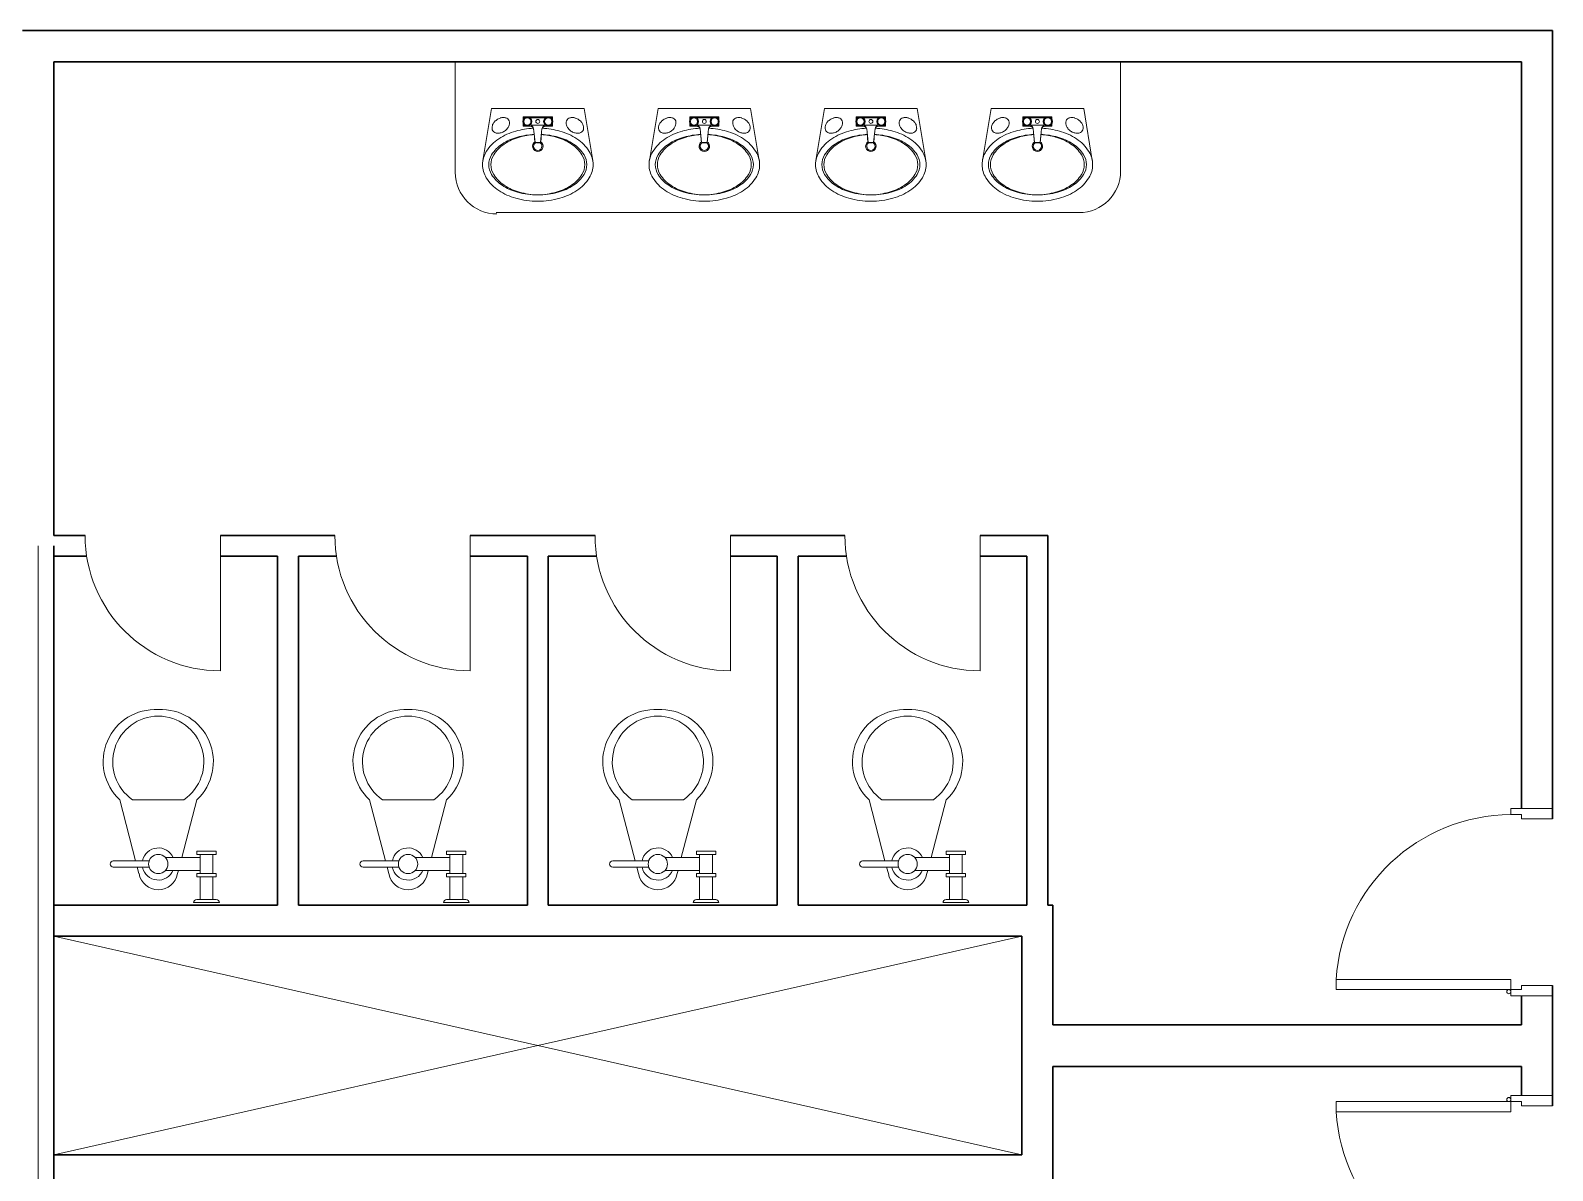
# Model space of a CAD drawing. Extents: x -3767 to 3861, y 250 to 646.
# Drawn here: x 103.76 to 111.08, y 381.6 to 387.07 of the extents above; entities that cross this region are included whole.
import ezdxf

# ---------------------------------------------------------------- set-up
doc = ezdxf.new("R2010")
doc.units = 0
doc.header["$LTSCALE"] = 0.15
doc.layers.add('0 sockets', color=252, linetype='Continuous')
for name, color, linetype, lineweight in [('anal', 252, 'Continuous', 20), ('DOOR', 252, 'Continuous', 20), ('FIXT', 252, 'Continuous', 9), ('wall', 252, 'Continuous', 30), ('WC', 252, 'Continuous', 9)]:
    doc.layers.add(name, color=color, linetype=linetype, lineweight=lineweight)

# ---------------------------------------------------------------- blocks, each defined once
blk = doc.blocks.new('ARCH')
at = {"layer": 'anal'}
for p, q in [((105.8036, 386.3938), (105.8036, 386.925)), ((109, 386.925), (109, 386.4)), ((108.8, 386.2), (106, 386.2)), ((103.8, 384.6), (103.8, 379.8)), ((103.8, 379.8), (103.8, 384.6)), ((103.875, 382.725), (108.525, 381.675)), ((108.525, 382.725), (103.875, 381.675))]:
    blk.add_line(p, q, dxfattribs=at)
for centre, start, end in [((106.0036, 386.3938), 180, 270), ((108.8, 386.4), 270, 0)]:
    blk.add_arc(centre, 0.2, start, end, dxfattribs=at)
at = {"layer": 'DOOR'}
for p, q in [((104.675, 384.65), (104.675, 384)), ((105.875, 384.65), (105.875, 384)), ((107.125, 384.65), (107.125, 384)), ((108.325, 384.65), (108.325, 384))]:
    blk.add_line(p, q, dxfattribs=at)
for points in [[(110.875, 383.3092), (110.875, 383.3392), (111.075, 383.3392), (111.075, 383.2892), (110.925, 383.2892), (110.925, 383.3092)], [(110.875, 382.4692), (110.035, 382.4692), (110.035, 382.5175), (110.875, 382.5175)], [(110.875, 382.4692), (110.875, 382.4392), (111.075, 382.4392), (111.075, 382.4892), (110.925, 382.4892), (110.925, 382.4692)], [(110.875, 381.9308), (110.875, 381.9608), (111.075, 381.9608), (111.075, 381.9108), (110.925, 381.9108), (110.925, 381.9308)], [(110.875, 381.9308), (110.035, 381.9308), (110.035, 381.8825), (110.875, 381.8825)]]:
    blk.add_lwpolyline(points, close=True, dxfattribs=at)
for centre in [(110.865, 382.4592), (110.865, 381.9408)]:
    blk.add_circle(centre, 0.01, dxfattribs=at)
for centre, radius, start, end in [((104.675, 384.65), 0.65, 180, 270), ((105.875, 384.65), 0.65, 180, 270), ((107.125, 384.65), 0.65, 180, 270), ((108.325, 384.65), 0.65, 180, 270), ((110.8783, 382.4643), 0.8449, 90.22177, 176.38894), ((110.8783, 381.9357), 0.8449, 183.61106, 269.77823)]:
    blk.add_arc(centre, radius, start, end, dxfattribs=at)
at = {"layer": 'FIXT'}
for p, q in [((105.9775, 386.7), (105.9361, 386.4499)), ((106.4225, 386.7), (105.9775, 386.7)), ((106.4639, 386.4499), (106.4225, 386.7)), ((106.7775, 386.7), (106.7361, 386.4499)), ((107.2225, 386.7), (106.7775, 386.7)), ((107.2639, 386.4499), (107.2225, 386.7)), ((107.5775, 386.7), (107.5361, 386.4499)), ((108.0225, 386.7), (107.5775, 386.7)), ((108.0639, 386.4499), (108.0225, 386.7)), ((108.3775, 386.7), (108.3361, 386.4499)), ((108.8225, 386.7), (108.3775, 386.7)), ((108.8639, 386.4499), (108.8225, 386.7)), ((106.27, 386.6605), (106.13, 386.6605)), ((106.13, 386.6472), (106.13, 386.6605)), ((106.131, 386.656), (106.13, 386.6605)), ((106.13, 386.6155), (106.13, 386.6288)), ((106.131, 386.62), (106.13, 386.6155)), ((106.13, 386.6155), (106.1609, 386.6155)), ((106.131, 386.6491), (106.131, 386.656)), ((106.131, 386.656), (106.1374, 386.656)), ((106.131, 386.62), (106.131, 386.6269)), ((106.131, 386.62), (106.1374, 386.62)), ((106.2374, 386.656), (106.1626, 386.656)), ((106.2374, 386.62), (106.1626, 386.62)), ((106.27, 386.6155), (106.2391, 386.6155)), ((106.269, 386.656), (106.2626, 386.656)), ((106.269, 386.62), (106.2626, 386.62)), ((106.269, 386.656), (106.27, 386.6605)), ((106.269, 386.6491), (106.269, 386.656)), ((106.269, 386.62), (106.269, 386.6269)), ((106.269, 386.62), (106.27, 386.6155)), ((106.27, 386.6472), (106.27, 386.6605)), ((106.27, 386.6155), (106.27, 386.6288)), ((107.07, 386.6605), (106.93, 386.6605)), ((106.93, 386.6472), (106.93, 386.6605)), ((106.931, 386.656), (106.93, 386.6605)), ((106.93, 386.6155), (106.93, 386.6288)), ((106.931, 386.62), (106.93, 386.6155)), ((106.93, 386.6155), (106.9609, 386.6155)), ((106.931, 386.6491), (106.931, 386.656)), ((106.931, 386.656), (106.9374, 386.656)), ((106.931, 386.62), (106.931, 386.6269)), ((106.931, 386.62), (106.9374, 386.62)), ((107.0374, 386.656), (106.9626, 386.656)), ((107.0374, 386.62), (106.9626, 386.62)), ((107.07, 386.6155), (107.0391, 386.6155)), ((107.069, 386.656), (107.0626, 386.656)), ((107.069, 386.62), (107.0626, 386.62)), ((107.069, 386.656), (107.07, 386.6605)), ((107.069, 386.6491), (107.069, 386.656)), ((107.069, 386.62), (107.069, 386.6269)), ((107.069, 386.62), (107.07, 386.6155)), ((107.07, 386.6472), (107.07, 386.6605)), ((107.07, 386.6155), (107.07, 386.6288)), ((107.87, 386.6605), (107.73, 386.6605)), ((107.73, 386.6472), (107.73, 386.6605)), ((107.731, 386.656), (107.73, 386.6605)), ((107.73, 386.6155), (107.73, 386.6288)), ((107.731, 386.62), (107.73, 386.6155)), ((107.73, 386.6155), (107.7609, 386.6155)), ((107.731, 386.6491), (107.731, 386.656)), ((107.731, 386.656), (107.7374, 386.656)), ((107.731, 386.62), (107.731, 386.6269)), ((107.731, 386.62), (107.7374, 386.62)), ((107.8374, 386.656), (107.7626, 386.656)), ((107.8374, 386.62), (107.7626, 386.62)), ((107.87, 386.6155), (107.8391, 386.6155)), ((107.869, 386.656), (107.8626, 386.656)), ((107.869, 386.62), (107.8626, 386.62)), ((107.869, 386.656), (107.87, 386.6605)), ((107.869, 386.6491), (107.869, 386.656)), ((107.869, 386.62), (107.869, 386.6269)), ((107.869, 386.62), (107.87, 386.6155)), ((107.87, 386.6472), (107.87, 386.6605)), ((107.87, 386.6155), (107.87, 386.6288)), ((108.67, 386.6605), (108.53, 386.6605)), ((108.53, 386.6472), (108.53, 386.6605)), ((108.531, 386.656), (108.53, 386.6605)), ((108.53, 386.6155), (108.53, 386.6288)), ((108.531, 386.62), (108.53, 386.6155)), ((108.53, 386.6155), (108.5609, 386.6155)), ((108.531, 386.6491), (108.531, 386.656)), ((108.531, 386.656), (108.5374, 386.656)), ((108.531, 386.62), (108.531, 386.6269)), ((108.531, 386.62), (108.5374, 386.62)), ((108.6374, 386.656), (108.5626, 386.656)), ((108.6374, 386.62), (108.5626, 386.62)), ((108.67, 386.6155), (108.6391, 386.6155)), ((108.669, 386.656), (108.6626, 386.656)), ((108.669, 386.62), (108.6626, 386.62)), ((108.669, 386.656), (108.67, 386.6605)), ((108.669, 386.6491), (108.669, 386.656)), ((108.669, 386.62), (108.669, 386.6269)), ((108.669, 386.62), (108.67, 386.6155)), ((108.67, 386.6472), (108.67, 386.6605)), ((108.67, 386.6155), (108.67, 386.6288)), ((106.1868, 386.5379), (106.18, 386.6021)), ((106.186, 386.5365), (106.1819, 386.584)), ((106.2133, 386.5379), (106.22, 386.6021)), ((106.214, 386.5365), (106.2181, 386.584)), ((106.9868, 386.5379), (106.98, 386.6021)), ((106.986, 386.5365), (106.9819, 386.584)), ((107.0133, 386.5379), (107.02, 386.6021)), ((107.014, 386.5365), (107.0181, 386.584)), ((107.7868, 386.5379), (107.78, 386.6021)), ((107.786, 386.5365), (107.7819, 386.584)), ((107.8132, 386.5379), (107.82, 386.6021)), ((107.814, 386.5365), (107.8181, 386.584)), ((108.5867, 386.5379), (108.58, 386.6021)), ((108.586, 386.5365), (108.5819, 386.584)), ((108.6133, 386.5379), (108.62, 386.6021)), ((108.614, 386.5365), (108.6181, 386.584)), ((106.1868, 386.5379), (106.186, 386.5365)), ((106.2133, 386.5379), (106.214, 386.5365)), ((106.9868, 386.5379), (106.986, 386.5365)), ((107.0133, 386.5379), (107.014, 386.5365)), ((107.7868, 386.5379), (107.786, 386.5365)), ((107.8132, 386.5379), (107.814, 386.5365)), ((108.5867, 386.5379), (108.586, 386.5365)), ((108.6133, 386.5379), (108.614, 386.5365))]:
    blk.add_line(p, q, dxfattribs=at)
for centre, radius in [((106.15, 386.638), 0.022), ((106.15, 386.638), 0.0173), ((106.2, 386.638), 0.0095), ((106.25, 386.638), 0.022), ((106.25, 386.638), 0.0173), ((106.95, 386.638), 0.022), ((106.95, 386.638), 0.0173), ((107, 386.638), 0.0095), ((107.05, 386.638), 0.022), ((107.05, 386.638), 0.0173), ((107.75, 386.638), 0.022), ((107.75, 386.638), 0.0173), ((107.8, 386.638), 0.0095), ((107.85, 386.638), 0.022), ((107.85, 386.638), 0.0173), ((108.55, 386.638), 0.022), ((108.55, 386.638), 0.0173), ((108.6, 386.638), 0.0095), ((108.65, 386.638), 0.022), ((108.65, 386.638), 0.0173)]:
    blk.add_circle(centre, radius, dxfattribs=at)
for centre, radius, start, end in [((106.0158, 386.6076), 0.036, 161.68972, 185.92952), ((106.0269, 386.6039), 0.0477, 142.15178, 161.68972), ((106.0392, 386.5944), 0.0632, 125, 142.15178), ((106.0392, 386.5944), 0.0632, 107.84822, 125), ((106.0344, 386.6092), 0.0477, 88.31028, 107.84822), ((106.0347, 386.6209), 0.036, 64.07048, 88.31028), ((106.0401, 386.632), 0.0237, 35, 64.07048), ((106.0168, 386.6344), 0.0477, 322.15178, 341.68972), ((106.0401, 386.632), 0.0237, 5.92952, 35), ((106.0279, 386.6307), 0.036, 341.68972, 5.92952), ((106.1213, 386.638), 0.0115, 315.8561, 44.1439), ((106.15, 386.6667), 0.0115, 225.8561, 314.1439), ((106.15, 386.6093), 0.0115, 45.8561, 134.1439), ((106.1609, 386.5955), 0.02, 15.06132, 90), ((106.1601, 386.6), 0.02, 5.97774, 83.34733), ((106.1787, 386.638), 0.0115, 135.8561, 224.1439), ((106.2391, 386.5955), 0.02, 90, 164.93868), ((106.2399, 386.6), 0.02, 96.65267, 174.02226), ((106.2213, 386.638), 0.0115, 315.8561, 44.1439), ((106.25, 386.6667), 0.0115, 225.8561, 314.1439), ((106.25, 386.6093), 0.0115, 45.8561, 134.1439), ((106.2787, 386.638), 0.0115, 135.8561, 224.1439), ((106.3721, 386.6307), 0.036, 174.07048, 198.31028), ((106.3599, 386.632), 0.0237, 145, 174.07048), ((106.3832, 386.6344), 0.0477, 198.31028, 217.84822), ((106.3599, 386.632), 0.0237, 115.92952, 145), ((106.3653, 386.6209), 0.036, 91.68972, 115.92952), ((106.3656, 386.6092), 0.0477, 72.15178, 91.68972), ((106.3608, 386.5944), 0.0632, 55, 72.15178), ((106.3608, 386.5944), 0.0632, 37.84822, 55), ((106.3731, 386.6039), 0.0477, 18.31028, 37.84822), ((106.3842, 386.6076), 0.036, 354.07048, 18.31028), ((106.8158, 386.6076), 0.036, 161.68972, 185.92952), ((106.8269, 386.6039), 0.0477, 142.15178, 161.68972), ((106.8392, 386.5944), 0.0632, 125, 142.15178), ((106.8392, 386.5944), 0.0632, 107.84822, 125), ((106.8344, 386.6092), 0.0477, 88.31028, 107.84822), ((106.8347, 386.6209), 0.036, 64.07048, 88.31028), ((106.8401, 386.632), 0.0237, 35, 64.07048), ((106.8168, 386.6344), 0.0477, 322.15178, 341.68972), ((106.8401, 386.632), 0.0237, 5.92952, 35), ((106.8279, 386.6307), 0.036, 341.68972, 5.92952), ((106.9213, 386.638), 0.0115, 315.8561, 44.1439), ((106.95, 386.6667), 0.0115, 225.8561, 314.1439), ((106.95, 386.6093), 0.0115, 45.8561, 134.1439), ((106.9609, 386.5955), 0.02, 15.06132, 90), ((106.9601, 386.6), 0.02, 5.97774, 83.34733), ((106.9787, 386.638), 0.0115, 135.8561, 224.1439), ((107.0391, 386.5955), 0.02, 90, 164.93868), ((107.0399, 386.6), 0.02, 96.65267, 174.02226), ((107.0213, 386.638), 0.0115, 315.8561, 44.1439), ((107.05, 386.6667), 0.0115, 225.8561, 314.1439), ((107.05, 386.6093), 0.0115, 45.8561, 134.1439), ((107.0787, 386.638), 0.0115, 135.8561, 224.1439), ((107.1721, 386.6307), 0.036, 174.07048, 198.31028), ((107.1599, 386.632), 0.0237, 145, 174.07048), ((107.1832, 386.6344), 0.0477, 198.31028, 217.84822), ((107.1599, 386.632), 0.0237, 115.92952, 145), ((107.1653, 386.6209), 0.036, 91.68972, 115.92952), ((107.1656, 386.6092), 0.0477, 72.15178, 91.68972), ((107.1608, 386.5944), 0.0632, 55, 72.15178), ((107.1608, 386.5944), 0.0632, 37.84822, 55), ((107.1731, 386.6039), 0.0477, 18.31028, 37.84822), ((107.1842, 386.6076), 0.036, 354.07048, 18.31028), ((107.6158, 386.6076), 0.036, 161.68972, 185.92952), ((107.6269, 386.6039), 0.0477, 142.15178, 161.68972), ((107.6392, 386.5944), 0.0632, 125, 142.15178), ((107.6392, 386.5944), 0.0632, 107.84822, 125), ((107.6344, 386.6092), 0.0477, 88.31028, 107.84822), ((107.6347, 386.6209), 0.036, 64.07048, 88.31028), ((107.6401, 386.632), 0.0237, 35, 64.07048), ((107.6168, 386.6344), 0.0477, 322.15178, 341.68972), ((107.6401, 386.632), 0.0237, 5.92952, 35), ((107.6279, 386.6307), 0.036, 341.68972, 5.92952), ((107.7213, 386.638), 0.0115, 315.8561, 44.1439), ((107.75, 386.6667), 0.0115, 225.8561, 314.1439), ((107.75, 386.6093), 0.0115, 45.8561, 134.1439), ((107.7609, 386.5955), 0.02, 15.06132, 90), ((107.7601, 386.6), 0.02, 5.97774, 83.34733), ((107.7787, 386.638), 0.0115, 135.8561, 224.1439), ((107.8391, 386.5955), 0.02, 90, 164.93868), ((107.8399, 386.6), 0.02, 96.65267, 174.02226), ((107.8213, 386.638), 0.0115, 315.8561, 44.1439), ((107.85, 386.6667), 0.0115, 225.8561, 314.1439), ((107.85, 386.6093), 0.0115, 45.8561, 134.1439), ((107.8787, 386.638), 0.0115, 135.8561, 224.1439), ((107.9721, 386.6307), 0.036, 174.07048, 198.31028), ((107.9599, 386.632), 0.0237, 145, 174.07048), ((107.9832, 386.6344), 0.0477, 198.31028, 217.84822), ((107.9599, 386.632), 0.0237, 115.92952, 145), ((107.9653, 386.6209), 0.036, 91.68972, 115.92952), ((107.9656, 386.6092), 0.0477, 72.15178, 91.68972), ((107.9608, 386.5944), 0.0632, 55, 72.15178), ((107.9608, 386.5944), 0.0632, 37.84822, 55), ((107.9731, 386.6039), 0.0477, 18.31028, 37.84822), ((107.9842, 386.6076), 0.036, 354.07048, 18.31028), ((108.4158, 386.6076), 0.036, 161.68972, 185.92952), ((108.4269, 386.6039), 0.0477, 142.15178, 161.68972), ((108.4392, 386.5944), 0.0632, 125, 142.15178), ((108.4392, 386.5944), 0.0632, 107.84822, 125), ((108.4344, 386.6092), 0.0477, 88.31028, 107.84822), ((108.4347, 386.6209), 0.036, 64.07048, 88.31028), ((108.4401, 386.632), 0.0237, 35, 64.07048), ((108.4168, 386.6344), 0.0477, 322.15178, 341.68972), ((108.4401, 386.632), 0.0237, 5.92952, 35), ((108.4279, 386.6307), 0.036, 341.68972, 5.92952), ((108.5213, 386.638), 0.0115, 315.8561, 44.1439), ((108.55, 386.6667), 0.0115, 225.8561, 314.1439), ((108.55, 386.6093), 0.0115, 45.8561, 134.1439), ((108.5609, 386.5955), 0.02, 15.06132, 90), ((108.5601, 386.6), 0.02, 5.97774, 83.34733), ((108.5787, 386.638), 0.0115, 135.8561, 224.1439), ((108.6391, 386.5955), 0.02, 90, 164.93868), ((108.6399, 386.6), 0.02, 96.65267, 174.02226), ((108.6213, 386.638), 0.0115, 315.8561, 44.1439), ((108.65, 386.6667), 0.0115, 225.8561, 314.1439), ((108.65, 386.6093), 0.0115, 45.8561, 134.1439), ((108.6787, 386.638), 0.0115, 135.8561, 224.1439), ((108.7721, 386.6307), 0.036, 174.07048, 198.31028), ((108.7599, 386.632), 0.0237, 145, 174.07048), ((108.7832, 386.6344), 0.0477, 198.31028, 217.84822), ((108.7599, 386.632), 0.0237, 115.92952, 145), ((108.7653, 386.6209), 0.036, 91.68972, 115.92952), ((108.7656, 386.6092), 0.0477, 72.15178, 91.68972), ((108.7608, 386.5944), 0.0632, 55, 72.15178), ((108.7608, 386.5944), 0.0632, 37.84822, 55), ((108.7731, 386.6039), 0.0477, 18.31028, 37.84822), ((108.7842, 386.6076), 0.036, 354.07048, 18.31028), ((106.1234, 386.3864), 0.2016, 123.46538, 147.92748), ((106.0035, 386.6064), 0.0237, 185.92952, 215), ((106.0035, 386.6064), 0.0237, 215, 244.07048), ((106.0089, 386.6174), 0.036, 244.07048, 268.31028), ((106.0092, 386.6292), 0.0477, 268.31028, 287.84822), ((106.1697, 386.3164), 0.2855, 105.31243, 123.46538), ((106.0045, 386.6439), 0.0632, 287.84822, 305), ((106.1697, 386.3164), 0.2555, 105.31243, 123.46538), ((106.1797, 386.3164), 0.2555, 105.31243, 123.46538), ((106.0045, 386.6439), 0.0632, 305, 322.15178), ((106.2, 386.2057), 0.4003, 93.1171, 105.31243), ((106.2, 386.2057), 0.3703, 92.68673, 105.31243), ((106.21, 386.2057), 0.3703, 94.22904, 105.31243), ((106.2, 386.519), 0.025, 121.88267, 58.11733), ((106.19, 386.2057), 0.3703, 74.68757, 85.77096), ((106.2, 386.2057), 0.3703, 74.68757, 87.31327), ((106.2, 386.2057), 0.4003, 74.68757, 86.8829), ((106.2203, 386.3164), 0.2555, 56.53462, 74.68757), ((106.2303, 386.3164), 0.2555, 56.53462, 74.68757), ((106.2303, 386.3164), 0.2855, 56.53462, 74.68757), ((106.3955, 386.6439), 0.0632, 217.84822, 235), ((106.3955, 386.6439), 0.0632, 235, 252.15178), ((106.3908, 386.6292), 0.0477, 252.15178, 271.68972), ((106.2766, 386.3864), 0.2016, 32.07252, 56.53462), ((106.3911, 386.6174), 0.036, 271.68972, 295.92952), ((106.3965, 386.6064), 0.0237, 295.92952, 325), ((106.3965, 386.6064), 0.0237, 325, 354.07048), ((106.9234, 386.3864), 0.2016, 123.46538, 147.92748), ((106.8035, 386.6064), 0.0237, 185.92952, 215), ((106.8035, 386.6064), 0.0237, 215, 244.07048), ((106.8089, 386.6174), 0.036, 244.07048, 268.31028), ((106.8092, 386.6292), 0.0477, 268.31028, 287.84822), ((106.9697, 386.3164), 0.2855, 105.31243, 123.46538), ((106.8045, 386.6439), 0.0632, 287.84822, 305), ((106.9697, 386.3164), 0.2555, 105.31243, 123.46538), ((106.9797, 386.3164), 0.2555, 105.31243, 123.46538), ((106.8045, 386.6439), 0.0632, 305, 322.15178), ((107, 386.2057), 0.4003, 93.1171, 105.31243), ((107, 386.2057), 0.3703, 92.68673, 105.31243), ((107.01, 386.2057), 0.3703, 94.22904, 105.31243), ((107, 386.519), 0.025, 121.88267, 58.11733), ((106.99, 386.2057), 0.3703, 74.68757, 85.77096), ((107, 386.2057), 0.3703, 74.68757, 87.31327), ((107, 386.2057), 0.4003, 74.68757, 86.8829), ((107.0203, 386.3164), 0.2555, 56.53462, 74.68757), ((107.0303, 386.3164), 0.2555, 56.53462, 74.68757), ((107.0303, 386.3164), 0.2855, 56.53462, 74.68757), ((107.1955, 386.6439), 0.0632, 217.84822, 235), ((107.1955, 386.6439), 0.0632, 235, 252.15178), ((107.1908, 386.6292), 0.0477, 252.15178, 271.68972), ((107.0766, 386.3864), 0.2016, 32.07252, 56.53462), ((107.1911, 386.6174), 0.036, 271.68972, 295.92952), ((107.1965, 386.6064), 0.0237, 295.92952, 325), ((107.1965, 386.6064), 0.0237, 325, 354.07048), ((107.7234, 386.3864), 0.2016, 123.46538, 147.92748), ((107.6035, 386.6064), 0.0237, 185.92952, 215), ((107.6035, 386.6064), 0.0237, 215, 244.07048), ((107.6089, 386.6174), 0.036, 244.07048, 268.31028), ((107.6092, 386.6292), 0.0477, 268.31028, 287.84822), ((107.7697, 386.3164), 0.2855, 105.31243, 123.46538), ((107.6045, 386.6439), 0.0632, 287.84822, 305), ((107.7697, 386.3164), 0.2555, 105.31243, 123.46538), ((107.7797, 386.3164), 0.2555, 105.31243, 123.46538), ((107.6045, 386.6439), 0.0632, 305, 322.15178), ((107.8, 386.2057), 0.4003, 93.1171, 105.31243), ((107.8, 386.2057), 0.3703, 92.68673, 105.31243), ((107.81, 386.2057), 0.3703, 94.22904, 105.31243), ((107.8, 386.519), 0.025, 121.88267, 58.11733), ((107.79, 386.2057), 0.3703, 74.68757, 85.77096), ((107.8, 386.2057), 0.3703, 74.68757, 87.31327), ((107.8, 386.2057), 0.4003, 74.68757, 86.8829), ((107.8203, 386.3164), 0.2555, 56.53462, 74.68757), ((107.8303, 386.3164), 0.2555, 56.53462, 74.68757), ((107.8303, 386.3164), 0.2855, 56.53462, 74.68757), ((107.9955, 386.6439), 0.0632, 217.84822, 235), ((107.9955, 386.6439), 0.0632, 235, 252.15178), ((107.9908, 386.6292), 0.0477, 252.15178, 271.68972), ((107.8766, 386.3864), 0.2016, 32.07252, 56.53462), ((107.9911, 386.6174), 0.036, 271.68972, 295.92952), ((107.9965, 386.6064), 0.0237, 295.92952, 325), ((107.9965, 386.6064), 0.0237, 325, 354.07048), ((108.5234, 386.3864), 0.2016, 123.46538, 147.92748), ((108.4035, 386.6064), 0.0237, 185.92952, 215), ((108.4035, 386.6064), 0.0237, 215, 244.07048), ((108.4089, 386.6174), 0.036, 244.07048, 268.31028), ((108.4092, 386.6292), 0.0477, 268.31028, 287.84822), ((108.5697, 386.3164), 0.2855, 105.31243, 123.46538), ((108.4045, 386.6439), 0.0632, 287.84822, 305), ((108.5697, 386.3164), 0.2555, 105.31243, 123.46538), ((108.5797, 386.3164), 0.2555, 105.31243, 123.46538), ((108.4045, 386.6439), 0.0632, 305, 322.15178), ((108.6, 386.2057), 0.4003, 93.1171, 105.31243), ((108.6, 386.2057), 0.3703, 92.68673, 105.31243), ((108.61, 386.2057), 0.3703, 94.22904, 105.31243), ((108.6, 386.519), 0.025, 121.88267, 58.11733), ((108.59, 386.2057), 0.3703, 74.68757, 85.77096), ((108.6, 386.2057), 0.3703, 74.68757, 87.31327), ((108.6, 386.2057), 0.4003, 74.68757, 86.8829), ((108.6203, 386.3164), 0.2555, 56.53462, 74.68757), ((108.6303, 386.3164), 0.2555, 56.53462, 74.68757), ((108.6303, 386.3164), 0.2855, 56.53462, 74.68757), ((108.7955, 386.6439), 0.0632, 217.84822, 235), ((108.7955, 386.6439), 0.0632, 235, 252.15178), ((108.7908, 386.6292), 0.0477, 252.15178, 271.68972), ((108.6766, 386.3864), 0.2016, 32.07252, 56.53462), ((108.7911, 386.6174), 0.036, 271.68972, 295.92952), ((108.7965, 386.6064), 0.0237, 295.92952, 325), ((108.7965, 386.6064), 0.0237, 325, 354.07048), ((106.0531, 386.4305), 0.1186, 147.92748, 180), ((106.0531, 386.4305), 0.0886, 147.92748, 180), ((106.0631, 386.4305), 0.0886, 147.92748, 180), ((106.1234, 386.3864), 0.1716, 123.46538, 147.92748), ((106.1334, 386.3864), 0.1716, 123.46538, 147.92748), ((106.2, 386.519), 0.02, 121.49929, 180), ((106.2, 386.519), 0.02, 180, 0), ((106.2, 386.6345), 0.099, 261.872, 278.128), ((106.2, 386.6348), 0.0978, 262.2121, 277.7879), ((106.2, 386.519), 0.02, 0, 58.50071), ((106.2666, 386.3864), 0.1716, 32.07252, 56.53462), ((106.2766, 386.3864), 0.1716, 32.07252, 56.53462), ((106.3369, 386.4305), 0.0886, 0, 32.07252), ((106.3469, 386.4305), 0.0886, 0, 32.07252), ((106.3469, 386.4305), 0.1186, 0, 32.07252), ((106.8531, 386.4305), 0.1186, 147.92748, 180), ((106.8531, 386.4305), 0.0886, 147.92748, 180), ((106.8631, 386.4305), 0.0886, 147.92748, 180), ((106.9234, 386.3864), 0.1716, 123.46538, 147.92748), ((106.9334, 386.3864), 0.1716, 123.46538, 147.92748), ((107, 386.519), 0.02, 121.49929, 180), ((107, 386.519), 0.02, 180, 0), ((107, 386.6345), 0.099, 261.872, 278.128), ((107, 386.6348), 0.0978, 262.2121, 277.7879), ((107, 386.519), 0.02, 0, 58.50071), ((107.0666, 386.3864), 0.1716, 32.07252, 56.53462), ((107.0766, 386.3864), 0.1716, 32.07252, 56.53462), ((107.1369, 386.4305), 0.0886, 0, 32.07252), ((107.1469, 386.4305), 0.0886, 0, 32.07252), ((107.1469, 386.4305), 0.1186, 0, 32.07252), ((107.6531, 386.4305), 0.1186, 147.92748, 180), ((107.6531, 386.4305), 0.0886, 147.92748, 180), ((107.6631, 386.4305), 0.0886, 147.92748, 180), ((107.7234, 386.3864), 0.1716, 123.46538, 147.92748), ((107.7334, 386.3864), 0.1716, 123.46538, 147.92748), ((107.8, 386.519), 0.02, 121.49929, 180), ((107.8, 386.519), 0.02, 180, 0), ((107.8, 386.6345), 0.099, 261.872, 278.128), ((107.8, 386.6348), 0.0978, 262.2121, 277.7879), ((107.8, 386.519), 0.02, 0, 58.50071), ((107.8666, 386.3864), 0.1716, 32.07252, 56.53462), ((107.8766, 386.3864), 0.1716, 32.07252, 56.53462), ((107.9369, 386.4305), 0.0886, 0, 32.07252), ((107.9469, 386.4305), 0.0886, 0, 32.07252), ((107.9469, 386.4305), 0.1186, 0, 32.07252), ((108.4531, 386.4305), 0.1186, 147.92748, 180), ((108.4531, 386.4305), 0.0886, 147.92748, 180), ((108.4631, 386.4305), 0.0886, 147.92748, 180), ((108.5234, 386.3864), 0.1716, 123.46538, 147.92748), ((108.5334, 386.3864), 0.1716, 123.46538, 147.92748), ((108.6, 386.519), 0.02, 121.49929, 180), ((108.6, 386.519), 0.02, 180, 0), ((108.6, 386.6345), 0.099, 261.872, 278.128), ((108.6, 386.6348), 0.0978, 262.2121, 277.7879), ((108.6, 386.519), 0.02, 0, 58.50071), ((108.6666, 386.3864), 0.1716, 32.07252, 56.53462), ((108.6766, 386.3864), 0.1716, 32.07252, 56.53462), ((108.7369, 386.4305), 0.0886, 0, 32.07252), ((108.7469, 386.4305), 0.0886, 0, 32.07252), ((108.7469, 386.4305), 0.1186, 0, 32.07252), ((106.0531, 386.4305), 0.1186, 180, 212.07252), ((106.0531, 386.4305), 0.0886, 180, 212.07252), ((106.0631, 386.4305), 0.0886, 180, 212.07252), ((106.3369, 386.4305), 0.0886, 327.92748, 0), ((106.3469, 386.4305), 0.0886, 327.92748, 0), ((106.3469, 386.4305), 0.1186, 327.92748, 0), ((106.8531, 386.4305), 0.1186, 180, 212.07252), ((106.8531, 386.4305), 0.0886, 180, 212.07252), ((106.8631, 386.4305), 0.0886, 180, 212.07252), ((107.1369, 386.4305), 0.0886, 327.92748, 0), ((107.1469, 386.4305), 0.0886, 327.92748, 0), ((107.1469, 386.4305), 0.1186, 327.92748, 0), ((107.6531, 386.4305), 0.1186, 180, 212.07252), ((107.6531, 386.4305), 0.0886, 180, 212.07252), ((107.6631, 386.4305), 0.0886, 180, 212.07252), ((107.9369, 386.4305), 0.0886, 327.92748, 0), ((107.9469, 386.4305), 0.0886, 327.92748, 0), ((107.9469, 386.4305), 0.1186, 327.92748, 0), ((108.4531, 386.4305), 0.1186, 180, 212.07252), ((108.4531, 386.4305), 0.0886, 180, 212.07252), ((108.4631, 386.4305), 0.0886, 180, 212.07252), ((108.7369, 386.4305), 0.0886, 327.92748, 0), ((108.7469, 386.4305), 0.0886, 327.92748, 0), ((108.7469, 386.4305), 0.1186, 327.92748, 0), ((106.1234, 386.4746), 0.2016, 212.07252, 236.53462), ((106.1234, 386.4746), 0.1716, 212.07252, 236.53462), ((106.1334, 386.4746), 0.1716, 212.07252, 236.53462), ((106.1697, 386.5446), 0.2555, 236.53462, 254.68757), ((106.1797, 386.5446), 0.2555, 236.53462, 254.68757), ((106.2203, 386.5446), 0.2555, 285.31243, 303.46538), ((106.2303, 386.5446), 0.2555, 285.31243, 303.46538), ((106.2666, 386.4746), 0.1716, 303.46538, 327.92748), ((106.2766, 386.4746), 0.1716, 303.46538, 327.92748), ((106.2766, 386.4746), 0.2016, 303.46538, 327.92748), ((106.9234, 386.4746), 0.2016, 212.07252, 236.53462), ((106.9234, 386.4746), 0.1716, 212.07252, 236.53462), ((106.9334, 386.4746), 0.1716, 212.07252, 236.53462), ((106.9697, 386.5446), 0.2555, 236.53462, 254.68757), ((106.9797, 386.5446), 0.2555, 236.53462, 254.68757), ((107.0203, 386.5446), 0.2555, 285.31243, 303.46538), ((107.0303, 386.5446), 0.2555, 285.31243, 303.46538), ((107.0666, 386.4746), 0.1716, 303.46538, 327.92748), ((107.0766, 386.4746), 0.1716, 303.46538, 327.92748), ((107.0766, 386.4746), 0.2016, 303.46538, 327.92748), ((107.7234, 386.4746), 0.2016, 212.07252, 236.53462), ((107.7234, 386.4746), 0.1716, 212.07252, 236.53462), ((107.7334, 386.4746), 0.1716, 212.07252, 236.53462), ((107.7697, 386.5446), 0.2555, 236.53462, 254.68757), ((107.7797, 386.5446), 0.2555, 236.53462, 254.68757), ((107.8203, 386.5446), 0.2555, 285.31243, 303.46538), ((107.8303, 386.5446), 0.2555, 285.31243, 303.46538), ((107.8666, 386.4746), 0.1716, 303.46538, 327.92748), ((107.8766, 386.4746), 0.1716, 303.46538, 327.92748), ((107.8766, 386.4746), 0.2016, 303.46538, 327.92748), ((108.5234, 386.4746), 0.2016, 212.07252, 236.53462), ((108.5234, 386.4746), 0.1716, 212.07252, 236.53462), ((108.5334, 386.4746), 0.1716, 212.07252, 236.53462), ((108.5697, 386.5446), 0.2555, 236.53462, 254.68757), ((108.5797, 386.5446), 0.2555, 236.53462, 254.68757), ((108.6203, 386.5446), 0.2555, 285.31243, 303.46538), ((108.6303, 386.5446), 0.2555, 285.31243, 303.46538), ((108.6666, 386.4746), 0.1716, 303.46538, 327.92748), ((108.6766, 386.4746), 0.1716, 303.46538, 327.92748), ((108.6766, 386.4746), 0.2016, 303.46538, 327.92748), ((106.1697, 386.5446), 0.2855, 236.53462, 254.68757), ((106.2, 386.6553), 0.4003, 254.68757, 270), ((106.2, 386.6553), 0.3703, 254.68757, 270), ((106.21, 386.6553), 0.3703, 254.68757, 268.45237), ((106.2, 386.6553), 0.3703, 270, 285.31243), ((106.19, 386.6553), 0.3703, 271.54763, 285.31243), ((106.2, 386.6553), 0.4003, 270, 285.31243), ((106.2303, 386.5446), 0.2855, 285.31243, 303.46538), ((106.9697, 386.5446), 0.2855, 236.53462, 254.68757), ((107, 386.6553), 0.4003, 254.68757, 270), ((107, 386.6553), 0.3703, 254.68757, 270), ((107.01, 386.6553), 0.3703, 254.68757, 268.45237), ((107, 386.6553), 0.3703, 270, 285.31243), ((106.99, 386.6553), 0.3703, 271.54763, 285.31243), ((107, 386.6553), 0.4003, 270, 285.31243), ((107.0303, 386.5446), 0.2855, 285.31243, 303.46538), ((107.7697, 386.5446), 0.2855, 236.53462, 254.68757), ((107.8, 386.6553), 0.4003, 254.68757, 270), ((107.8, 386.6553), 0.3703, 254.68757, 270), ((107.81, 386.6553), 0.3703, 254.68757, 268.45237), ((107.8, 386.6553), 0.3703, 270, 285.31243), ((107.79, 386.6553), 0.3703, 271.54763, 285.31243), ((107.8, 386.6553), 0.4003, 270, 285.31243), ((107.8303, 386.5446), 0.2855, 285.31243, 303.46538), ((108.5697, 386.5446), 0.2855, 236.53462, 254.68757), ((108.6, 386.6553), 0.4003, 254.68757, 270), ((108.6, 386.6553), 0.3703, 254.68757, 270), ((108.61, 386.6553), 0.3703, 254.68757, 268.45237), ((108.6, 386.6553), 0.3703, 270, 285.31243), ((108.59, 386.6553), 0.3703, 271.54763, 285.31243), ((108.6, 386.6553), 0.4003, 270, 285.31243), ((108.6303, 386.5446), 0.2855, 285.31243, 303.46538)]:
    blk.add_arc(centre, radius, start, end, dxfattribs=at)
at = {"layer": 'wall'}
for p, q in [((103.725, 387.075), (111.075, 387.075)), ((111.075, 383.2892), (111.075, 387.075)), ((103.875, 384.65), (103.875, 386.925)), ((103.875, 386.925), (110.925, 386.925)), ((110.925, 383.3392), (110.925, 386.925)), ((103.875, 384.65), (104.025, 384.65)), ((105.225, 384.65), (104.675, 384.65)), ((106.475, 384.65), (105.875, 384.65)), ((107.675, 384.65), (107.125, 384.65)), ((108.65, 384.65), (108.325, 384.65)), ((108.65, 382.875), (108.65, 384.65)), ((103.875, 377.4), (103.875, 384.6)), ((103.875, 384.55), (104.0327, 384.55)), ((103.875, 382.875), (103.875, 384.55)), ((104.95, 384.55), (104.675, 384.55)), ((104.95, 382.875), (104.95, 384.55)), ((105.2327, 384.55), (105.05, 384.55)), ((105.05, 382.875), (105.05, 384.55)), ((106.15, 384.55), (105.875, 384.55)), ((106.15, 382.875), (106.15, 384.55)), ((106.4827, 384.55), (106.25, 384.55)), ((106.25, 382.875), (106.25, 384.55)), ((107.35, 384.55), (107.125, 384.55)), ((107.35, 382.875), (107.35, 384.55)), ((107.6827, 384.55), (107.45, 384.55)), ((107.45, 382.875), (107.45, 384.55)), ((108.55, 384.55), (108.325, 384.55)), ((108.55, 382.875), (108.55, 384.55)), ((104.95, 382.875), (103.875, 382.875)), ((106.15, 382.875), (105.05, 382.875)), ((107.35, 382.875), (106.25, 382.875)), ((108.55, 382.875), (107.45, 382.875)), ((108.675, 382.875), (108.65, 382.875)), ((108.675, 382.3), (108.675, 382.875)), ((108.525, 382.725), (103.875, 382.725)), ((103.875, 381.675), (103.875, 382.725)), ((108.525, 382.3), (108.525, 382.725)), ((111.075, 381.9108), (111.075, 382.4892)), ((110.925, 382.3), (110.925, 382.4392)), ((108.525, 382.3665), (108.525, 381.675)), ((110.925, 382.3), (108.675, 382.3)), ((110.925, 382.1), (108.675, 382.1)), ((108.675, 382.1), (108.675, 381.525)), ((110.925, 381.9608), (110.925, 382.1)), ((108.525, 381.675), (103.875, 381.675))]:
    blk.add_line(p, q, dxfattribs=at)
at = {"layer": 'WC'}
for p, q in [((104.2678, 383.0878), (104.1913, 383.381)), ((104.2531, 383.381), (104.5002, 383.381)), ((104.4894, 383.1028), (104.562, 383.381)), ((105.4678, 383.0878), (105.3913, 383.381)), ((105.4531, 383.381), (105.7002, 383.381)), ((105.6894, 383.1028), (105.762, 383.381)), ((106.6678, 383.0878), (106.5913, 383.381)), ((106.6531, 383.381), (106.9002, 383.381)), ((106.8894, 383.1028), (106.962, 383.381)), ((107.8678, 383.0878), (107.7913, 383.381)), ((107.8531, 383.381), (108.1002, 383.381)), ((108.0894, 383.1028), (108.162, 383.381)), ((104.5774, 383.103), (104.4112, 383.103)), ((104.562, 383.1339), (104.6547, 383.1339)), ((104.562, 383.1185), (104.562, 383.1339)), ((104.6547, 383.1185), (104.562, 383.1185)), ((104.5774, 383.0258), (104.5774, 383.1185)), ((104.6392, 383.1185), (104.6392, 383.0258)), ((104.6547, 383.1339), (104.6547, 383.1185)), ((105.7774, 383.103), (105.6112, 383.103)), ((105.762, 383.1339), (105.8547, 383.1339)), ((105.762, 383.1185), (105.762, 383.1339)), ((105.8547, 383.1185), (105.762, 383.1185)), ((105.7774, 383.0258), (105.7774, 383.1185)), ((105.8392, 383.1185), (105.8392, 383.0258)), ((105.8547, 383.1339), (105.8547, 383.1185)), ((106.9774, 383.103), (106.8112, 383.103)), ((106.962, 383.1339), (107.0547, 383.1339)), ((106.962, 383.1185), (106.962, 383.1339)), ((107.0547, 383.1185), (106.962, 383.1185)), ((106.9774, 383.0258), (106.9774, 383.1185)), ((107.0392, 383.1185), (107.0392, 383.0258)), ((107.0547, 383.1339), (107.0547, 383.1185)), ((108.1774, 383.103), (108.0112, 383.103)), ((108.162, 383.1339), (108.2547, 383.1339)), ((108.162, 383.1185), (108.162, 383.1339)), ((108.2547, 383.1185), (108.162, 383.1185)), ((108.1774, 383.0258), (108.1774, 383.1185)), ((108.2392, 383.1185), (108.2392, 383.0258)), ((108.2547, 383.1339), (108.2547, 383.1185)), ((104.1605, 383.0876), (104.3334, 383.0876)), ((104.3334, 383.0567), (104.1605, 383.0567)), ((104.284, 383.0258), (104.2759, 383.0569)), ((104.4108, 383.0412), (104.5774, 383.0412)), ((104.4693, 383.0258), (104.4735, 383.0416)), ((105.3605, 383.0876), (105.5334, 383.0876)), ((105.5334, 383.0567), (105.3605, 383.0567)), ((105.484, 383.0258), (105.4759, 383.0569)), ((105.6108, 383.0412), (105.7774, 383.0412)), ((105.6693, 383.0258), (105.6735, 383.0416)), ((106.5605, 383.0876), (106.7334, 383.0876)), ((106.7334, 383.0567), (106.5605, 383.0567)), ((106.684, 383.0258), (106.6759, 383.0569)), ((106.8108, 383.0412), (106.9774, 383.0412)), ((106.8693, 383.0258), (106.8735, 383.0416)), ((107.7605, 383.0876), (107.9334, 383.0876)), ((107.9334, 383.0567), (107.7605, 383.0567)), ((107.884, 383.0258), (107.8759, 383.0569)), ((108.0108, 383.0412), (108.1774, 383.0412)), ((108.0693, 383.0258), (108.0735, 383.0416)), ((104.562, 383.0103), (104.562, 383.0258)), ((104.562, 383.0258), (104.6547, 383.0258)), ((104.6547, 383.0103), (104.562, 383.0103)), ((104.5774, 382.9022), (104.5774, 383.0103)), ((104.6392, 383.0103), (104.6392, 382.9022)), ((104.6547, 383.0258), (104.6547, 383.0103)), ((105.762, 383.0103), (105.762, 383.0258)), ((105.762, 383.0258), (105.8547, 383.0258)), ((105.8547, 383.0103), (105.762, 383.0103)), ((105.7774, 382.9022), (105.7774, 383.0103)), ((105.8392, 383.0103), (105.8392, 382.9022)), ((105.8547, 383.0258), (105.8547, 383.0103)), ((106.962, 383.0103), (106.962, 383.0258)), ((106.962, 383.0258), (107.0547, 383.0258)), ((107.0547, 383.0103), (106.962, 383.0103)), ((106.9774, 382.9022), (106.9774, 383.0103)), ((107.0392, 383.0103), (107.0392, 382.9022)), ((107.0547, 383.0258), (107.0547, 383.0103)), ((108.162, 383.0258), (108.2547, 383.0258)), ((108.162, 383.0103), (108.162, 383.0258)), ((108.2547, 383.0103), (108.162, 383.0103)), ((108.1774, 382.9022), (108.1774, 383.0103)), ((108.2392, 383.0103), (108.2392, 382.9022)), ((108.2547, 383.0258), (108.2547, 383.0103)), ((104.5465, 382.8868), (104.6701, 382.8868)), ((104.562, 382.9022), (104.6547, 382.9022)), ((105.7465, 382.8868), (105.8701, 382.8868)), ((105.762, 382.9022), (105.8547, 382.9022)), ((106.9465, 382.8868), (107.0701, 382.8868)), ((106.962, 382.9022), (107.0547, 382.9022)), ((108.1465, 382.8868), (108.2701, 382.8868)), ((108.162, 382.9022), (108.2547, 382.9022))]:
    blk.add_line(p, q, dxfattribs=at)
for centre in [(104.3767, 383.0721), (105.5767, 383.0721), (106.7767, 383.0721), (107.9767, 383.0721)]:
    blk.add_circle(centre, 0.0463, dxfattribs=at)
for centre, radius, start, end in [((104.3619, 383.5638), 0.25, 86.62, 226.9828), ((104.3778, 383.5624), 0.2201, 90.3, 235.4946), ((104.3914, 383.5638), 0.25, 313.01722, 93.38), ((104.3755, 383.5624), 0.2201, 304.50543, 89.7), ((105.5619, 383.5638), 0.25, 86.62, 226.9828), ((105.5778, 383.5624), 0.2201, 90.3, 235.4946), ((105.5914, 383.5638), 0.25, 313.01722, 93.38), ((105.5755, 383.5624), 0.2201, 304.50543, 89.7), ((106.7619, 383.5638), 0.25, 86.62, 226.9828), ((106.7778, 383.5624), 0.2201, 90.3, 235.4946), ((106.7914, 383.5638), 0.25, 313.01722, 93.38), ((106.7755, 383.5624), 0.2201, 304.50543, 89.7), ((107.9619, 383.5638), 0.25, 86.62, 226.9828), ((107.9778, 383.5624), 0.2201, 90.3, 235.4946), ((107.9914, 383.5638), 0.25, 313.01722, 93.38), ((107.9755, 383.5624), 0.2201, 304.50543, 89.7), ((104.3767, 383.0721), 0.0772, 23.4137, 168.1237), ((105.5767, 383.0721), 0.0772, 23.4137, 168.1237), ((106.7767, 383.0721), 0.0772, 23.4137, 168.1237), ((107.9767, 383.0721), 0.0772, 23.4137, 168.1237), ((104.1605, 383.0721), 0.0154, 90, 270), ((104.3767, 383.0721), 0.0772, 191.423, 337.14953), ((105.3605, 383.0721), 0.0154, 90, 270), ((105.5767, 383.0721), 0.0772, 191.423, 337.14953), ((106.5605, 383.0721), 0.0154, 90, 270), ((106.7767, 383.0721), 0.0772, 191.423, 337.14953), ((107.7605, 383.0721), 0.0154, 90, 270), ((107.9767, 383.0721), 0.0772, 191.423, 337.14953), ((104.3767, 383.0428), 0.0942, 190.3889, 349.61114), ((105.5767, 383.0428), 0.0942, 190.3889, 349.61114), ((106.7767, 383.0428), 0.0942, 190.3889, 349.61114), ((107.9767, 383.0428), 0.0942, 190.3889, 349.61114), ((104.5627, 382.8861), 0.0161, 92.4084, 177.5916), ((104.654, 382.8861), 0.0161, 2.4084, 87.5916), ((105.7627, 382.8861), 0.0161, 92.4084, 177.5916), ((105.854, 382.8861), 0.0161, 2.4084, 87.5916), ((106.9627, 382.8861), 0.0161, 92.4084, 177.5916), ((107.054, 382.8861), 0.0161, 2.4084, 87.5916), ((108.1627, 382.8861), 0.0161, 92.4084, 177.5916), ((108.254, 382.8861), 0.0161, 2.4084, 87.5916)]:
    blk.add_arc(centre, radius, start, end, dxfattribs=at)

msp = doc.modelspace()

# ---------------------------------------------------------------- block references
at = {"layer": '0 sockets', "color": 3}
msp.add_blockref('ARCH', (0, 0), dxfattribs=at)

doc.saveas('drawing.dxf')
